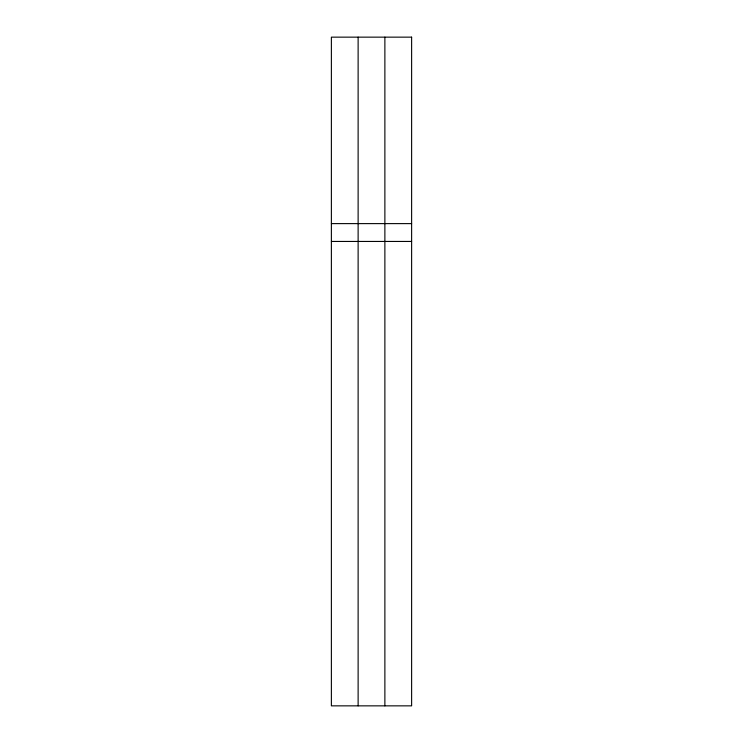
<?xml version="1.0" encoding="UTF-8"?>
<svg xmlns="http://www.w3.org/2000/svg" width="743" height="743" viewBox="0 0 743 743"><rect width="100%" height="100%" fill="white"/><g stroke="black" fill="none" stroke-linecap="round" stroke-linejoin="round"><path stroke-width="1.11" d="M331.378 223.615L411.622 223.615M331.378 241.447L411.622 241.447M384.874 37.15L384.874 705.85M358.126 37.15L358.126 705.85M411.622 37.15L331.378 37.15L331.378 705.85L411.622 705.85L411.622 37.15"/></g></svg>
